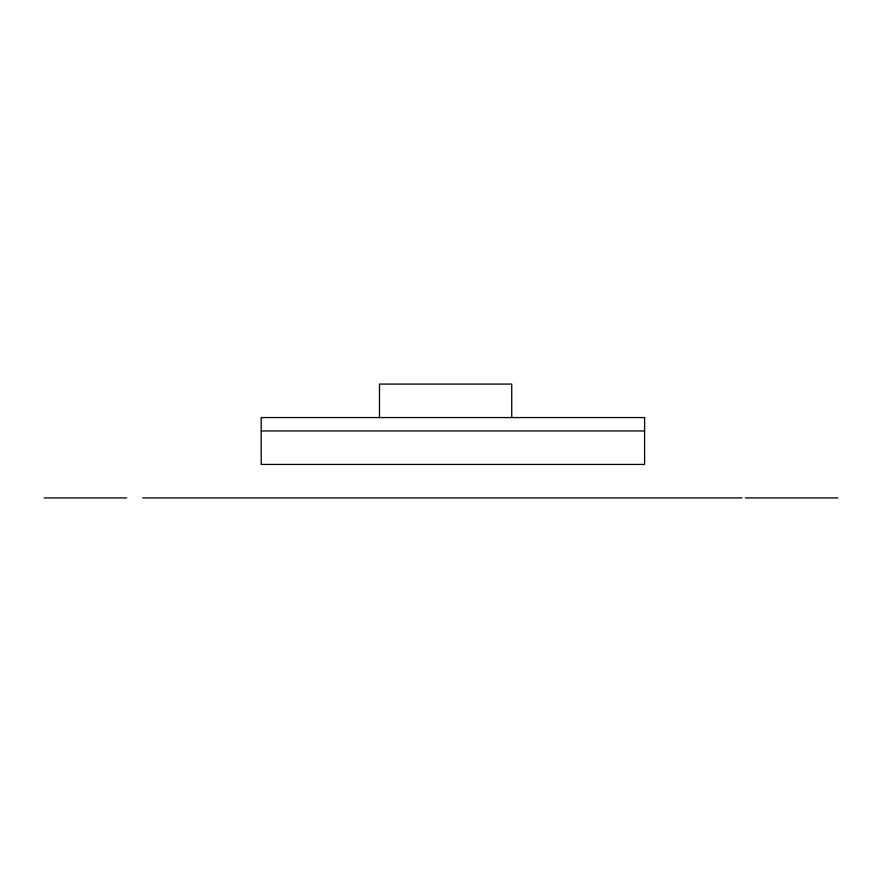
<?xml version="1.0" encoding="UTF-8"?>
<svg xmlns="http://www.w3.org/2000/svg" width="882" height="882" viewBox="0 0 882 882"><rect width="100%" height="100%" fill="white"/><g stroke="black" fill="none" stroke-linecap="round" stroke-linejoin="round"><path stroke-width="1.32" d="M261.204 430.956L644.599 430.956M44.1 497.922L126.71 497.922M142.663 497.922L742.016 497.922M745.389 497.922L837.9 497.922M511.736 417.561L511.736 384.078L379.492 384.078L379.492 417.561M644.599 417.561L261.204 417.561L261.204 464.439L644.599 464.439L644.599 417.561"/></g></svg>
